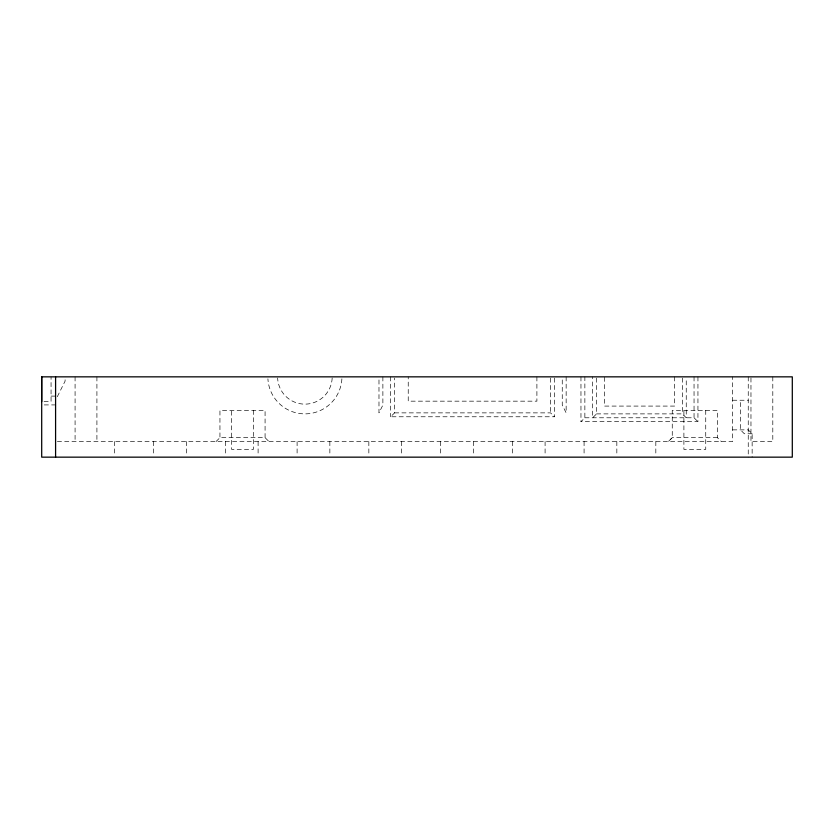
<?xml version="1.0" encoding="UTF-8"?>
<svg xmlns="http://www.w3.org/2000/svg" width="834" height="834" viewBox="0 0 834 834"><rect width="100%" height="100%" fill="white"/><g stroke="black" fill="none" stroke-linecap="round" stroke-linejoin="round"><path stroke-width="0.63" stroke-dasharray="4.17 3.13" d="M57.296 396.723L65.094 381.128L65.094 376.843M554.454 378.125L554.454 416.771L390.677 416.771L394.576 412.872L394.576 378.125M697.943 376.843L697.943 421.681L580.964 421.681L584.863 417.782L584.863 376.843M596.56 378.115L596.56 413.883L592.661 417.782L592.661 376.843M216.006 441.561L219.947 437.662L265.076 437.662L269.007 441.561M51.062 396.098L57.296 396.098M732.648 400.237L748.244 400.237M44.035 401.561L51.062 401.561L51.062 376.843M44.296 404.917L54.7 404.917M394.576 412.872L550.555 412.872L554.454 416.771M596.56 413.883L682.348 413.883L686.246 417.782L686.246 378.115M584.863 417.782L694.044 417.782L697.943 421.681M732.648 429.864L748.244 429.864L752.143 433.763L752.143 457.157M752.143 433.763L744.345 433.763L740.446 429.864L740.446 400.237M717.386 437.662L672.256 437.662L668.315 441.561L672.256 437.662L672.256 410.37L717.386 410.37L717.386 437.662L721.327 441.561M616.837 441.561L616.837 455.864M57.358 441.561L732.648 441.561L732.648 376.843M772.805 376.843L772.805 441.561L750.965 441.561L750.965 376.843M748.244 376.843L748.244 457.157M705.741 410.37L705.741 449.359L683.901 449.359L683.901 410.37M694.044 376.843L694.044 417.782M682.348 378.115L682.348 413.883M674.55 376.843L674.55 406.085L604.358 406.085L604.358 376.843M655.826 441.561L655.826 455.864M584.081 441.561L584.081 455.864M580.964 376.843L580.964 421.681M566.15 376.843L566.15 412.872L562.252 405.063L562.252 376.843M550.555 378.125L550.555 412.872M545.092 441.561L545.092 455.864M536.898 376.843L536.898 401.164L408.233 401.164L408.233 376.843M512.337 441.561L512.337 455.864M473.347 441.561L473.347 455.864M440.592 441.561L440.592 455.864M401.602 441.561L401.602 455.864M390.677 376.843L390.677 416.771M382.879 376.843L382.879 405.063L378.98 412.872L378.98 376.843M368.847 441.561L368.847 455.864M329.857 441.561L329.857 455.864M297.102 441.561L297.102 455.864M265.076 437.662L265.076 410.37L219.947 410.37L219.947 437.662M258.102 441.561L258.102 455.864M253.432 410.37L253.432 449.359L231.591 449.359L231.591 410.37M225.357 441.561L225.357 455.864M186.357 441.561L186.357 455.864M153.612 441.561L153.612 455.864M114.612 441.561L114.612 455.864M96.911 376.843L96.911 441.561M75.081 376.843L75.081 441.561M332.172 377.979A27.293 27.293 0 0 1 304.9 404.136A27.293 27.293 0 0 1 277.628 377.979M341.888 378.844A37.04 37.04 0 0 1 304.9 413.883A37.04 37.04 0 0 1 267.912 378.844"/><path stroke-width="1.25" d="M41.7 376.843L41.7 457.157L792.3 457.157L792.3 376.843L41.7 376.843L41.7 401.561M55.586 376.843L55.586 457.157"/></g></svg>
